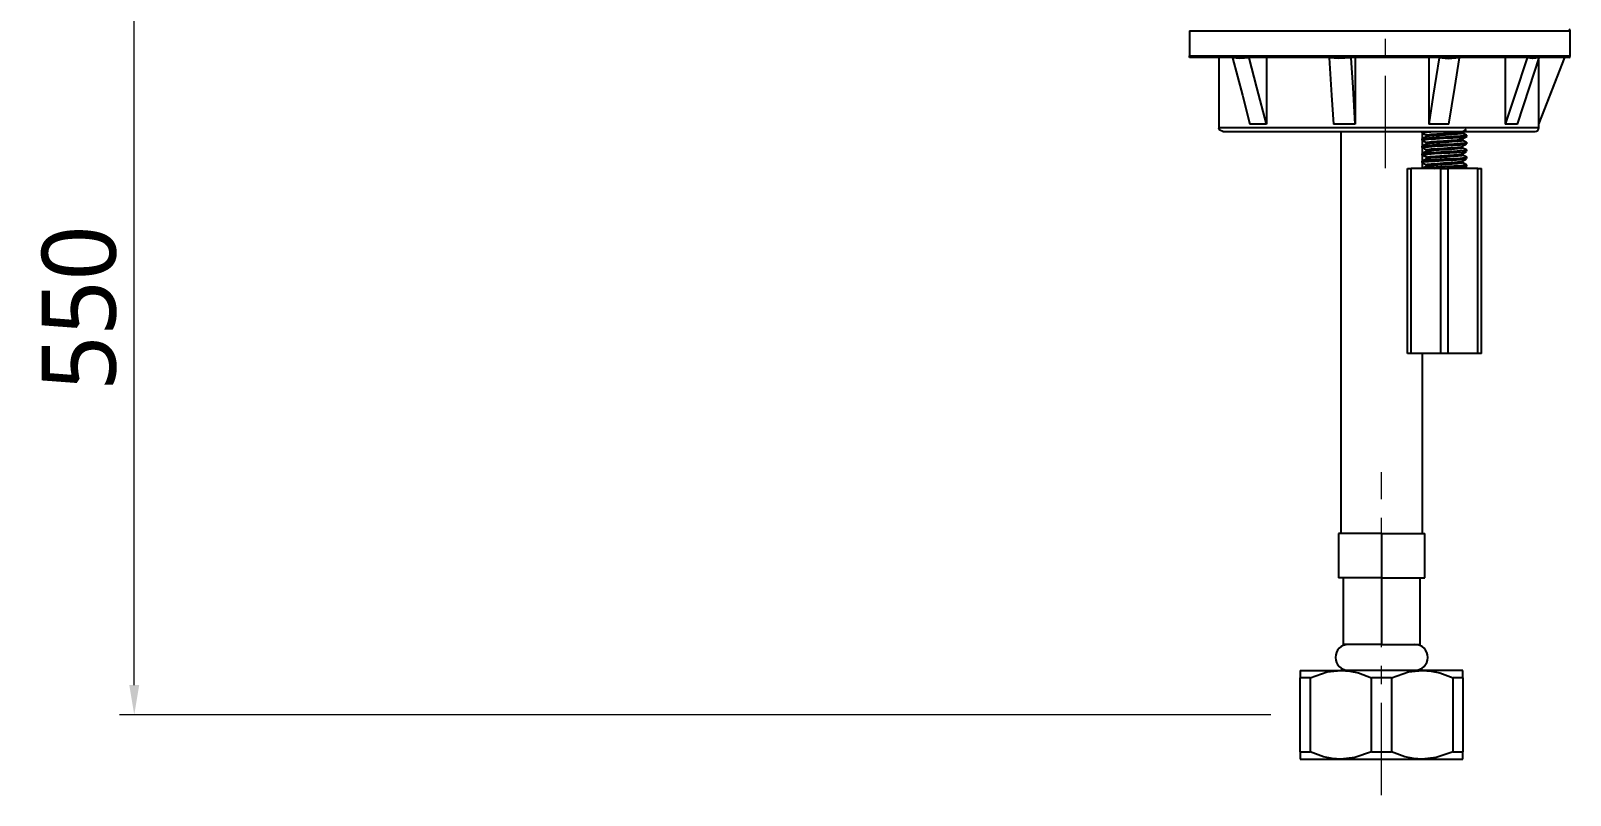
# Model space of a CAD drawing. Extents: x 0 to 790, y 0 to 579.
# Drawn here: x 324.7 to 532.8, y 125.5 to 228.8 of the extents above; entities that cross this region are included whole.
import ezdxf

# ---------------------------------------------------------------- set-up
doc = ezdxf.new("R2010")
doc.units = 0
doc.header["$LTSCALE"] = 10
doc.header["$MEASUREMENT"] = 0
doc.header["$PDMODE"] = 3
doc.header["$PDSIZE"] = -10
doc.linetypes.add('CENTER', pattern=[2, 1.25, -0.25, 0.25, -0.25])
doc.layers.get('0').update_dxf_attribs({"linetype": 'CONTINUOUS'})
doc.layers.get('DEFPOINTS').update_dxf_attribs({"linetype": 'CONTINUOUS'})
doc.layers.add('1', color=7, linetype='CONTINUOUS')
doc.layers.add('BODY', color=7, linetype='CONTINUOUS')
doc.styles.add('Daelim Dimension', font='NanumGothic_1.ttf')
doc.dimstyles.new('DEFAULT', dxfattribs={"dimscale": 2, "dimtxt": 2, "dimasz": 2, "dimexe": 0, "dimexo": 2, "dimgap": 1, "dimtad": 1, "dimdec": 0, "dimzin": 9, "dimdsep": 46, "dimtxsty": 'Daelim Dimension', "dimcen": 0.5, "dimclrd": 5, "dimclre": 5, "dimclrt": 256, "dimadec": 1, "dimazin": 0, "dimtfac": 1, "dimtdec": 0, "dimtix": 1, "dimtmove": 0, "dimatfit": 3, "dimfxl": 1, "dimtolj": 1, "dimtzin": 1, "dimlwd": 9, "dimlwe": 9, "dimarcsym": 0})

# ---------------------------------------------------------------- blocks, each defined once
blk = doc.blocks.new('*D15')
at = {"color": 5, "lineweight": 9, "ltscale": 0.5, "transparency": 16777216}
for p, q in [((478.32, 246.31), (336.65, 246.31)), ((338.65, 140.37), (338.65, 242.31)), ((492.32, 136.37), (336.65, 136.37))]:
    blk.add_line(p, q, dxfattribs=at)
at = {"color": 5, "ltscale": 0.5, "transparency": 16777216}
for points in [[(337.98, 242.31), (339.32, 242.31), (338.65, 246.31)], [(337.98, 140.37), (339.32, 140.37), (338.65, 136.37)]]:
    blk.add_solid(points, dxfattribs=at)
at = {"layer": 'DEFPOINTS', "color": 0, "ltscale": 0.5, "transparency": 16777216}
for p in [(338.65, 246.31), (482.32, 246.31), (496.32, 136.37)]:
    blk.add_point(p, dxfattribs=at)
at = {"color": 7, "ltscale": 0.5, "transparency": 16777216, "insert": (331.22, 191.34), "char_height": 10, "attachment_point": 5, "rotation": 90, "style": 'Daelim Dimension'}
blk.add_mtext('\\A1;550', dxfattribs=at)

msp = doc.modelspace()

# ---------------------------------------------------------------- linework, layer by layer
at = {"layer": '1', "color": 7, "linetype": 'Continuous'}
for p, q in [((481.32, 228.81), (481.32, 225.41)), ((481.32, 228.81), (532.82, 228.81)), ((532.82, 225.41), (532.82, 228.81)), ((481.32, 225.41), (532.82, 225.41)), ((532.62, 225.21), (481.32, 225.21)), ((485.29, 225.21), (485.29, 215.71)), ((487.17, 225.21), (487.17, 225.16)), ((489.4, 225.21), (489.4, 225.16)), ((491.74, 225.21), (491.74, 216.21)), ((500.24, 225.21), (500.24, 225.16)), ((503.2, 225.21), (503.2, 225.16)), ((503.75, 225.21), (503.75, 216.21)), ((513.68, 225.21), (513.68, 216.21)), ((515.11, 225.21), (515.11, 225.15)), ((517.85, 225.21), (517.85, 225.15)), ((524.04, 225.21), (524.04, 216.21)), ((526.98, 225.21), (526.98, 225.16)), ((528.52, 224.86), (528.52, 216.21)), ((528.57, 216.21), (532.09, 225.21)), ((528.62, 225.21), (528.62, 225.16)), ((528.57, 215.71), (485.29, 215.71)), ((485.84, 215.21), (528.07, 215.21)), ((491.74, 216.21), (489.51, 216.21)), ((503.75, 216.21), (500.79, 216.21)), ((501.82, 215.21), (501.82, 160.87)), ((512.82, 215.21), (512.82, 215.21)), ((512.82, 215.03), (512.82, 215.2)), ((512.82, 215.02), (512.82, 214.21)), ((516.42, 216.21), (513.68, 216.21)), ((518.82, 214.53), (518.82, 214.7)), ((525.67, 216.21), (524.04, 216.21)), ((528.57, 216.21), (528.52, 216.21)), ((528.57, 215.71), (528.57, 216.21)), ((512.82, 214.03), (512.82, 214.2)), ((512.82, 214.03), (512.82, 213.2)), ((512.82, 213.03), (512.82, 213.2)), ((512.82, 213.03), (512.82, 212.21)), ((518.82, 213.53), (518.82, 213.7)), ((518.82, 212.53), (518.82, 212.7)), ((512.82, 212.03), (512.82, 212.2)), ((512.82, 212.03), (512.82, 211.2)), ((512.82, 211.03), (512.82, 211.2)), ((512.82, 211.02), (512.82, 210.21)), ((513.37, 211.51), (513.37, 211.71)), ((518.82, 211.53), (518.82, 211.7)), ((518.82, 210.53), (518.82, 210.7)), ((510.82, 210.21), (511.32, 210.21)), ((510.82, 185.21), (510.82, 210.21)), ((515.32, 210.21), (511.32, 210.21)), ((511.32, 185.21), (511.32, 210.21)), ((515.32, 210.21), (516.32, 210.21)), ((515.32, 185.21), (515.32, 210.21)), ((520.32, 210.21), (516.32, 210.21)), ((516.32, 185.21), (516.32, 210.21)), ((520.32, 210.21), (520.82, 210.21)), ((520.32, 185.21), (520.32, 210.21)), ((520.82, 185.21), (520.82, 210.21)), ((511.32, 185.21), (510.82, 185.21)), ((515.32, 185.21), (511.32, 185.21)), ((512.82, 185.21), (512.82, 160.87)), ((516.32, 185.21), (515.32, 185.21)), ((520.32, 185.21), (516.32, 185.21)), ((520.82, 185.21), (520.32, 185.21)), ((501.47, 160.87), (501.47, 154.87)), ((507.32, 160.87), (501.47, 160.87)), ((507.32, 160.87), (507.32, 154.87)), ((507.32, 160.87), (513.17, 160.87)), ((513.17, 154.87), (513.17, 160.87)), ((507.32, 154.87), (501.47, 154.87)), ((502.12, 154.87), (502.12, 145.87)), ((507.32, 154.87), (507.32, 145.87)), ((507.32, 154.87), (513.17, 154.87)), ((512.52, 145.87), (512.52, 154.87)), ((507.32, 145.87), (502.12, 145.87)), ((507.32, 145.87), (512.52, 145.87)), ((496.32, 142.37), (501.82, 142.37)), ((507.32, 142.37), (501.82, 142.37)), ((512.82, 142.37), (507.32, 142.37)), ((518.32, 142.37), (512.82, 142.37)), ((496.32, 131.37), (496.32, 141.37)), ((497.67, 141.37), (496.32, 141.37)), ((497.67, 141.37), (497.67, 131.37)), ((505.97, 131.37), (505.97, 141.37)), ((507.32, 141.37), (505.97, 141.37)), ((508.67, 141.37), (507.32, 141.37)), ((508.67, 141.37), (508.67, 131.37)), ((518.32, 141.37), (516.97, 141.37)), ((516.97, 131.37), (516.97, 141.37)), ((518.32, 141.37), (518.32, 131.37)), ((496.32, 131.37), (497.67, 131.37)), ((505.97, 131.37), (507.32, 131.37)), ((507.32, 131.37), (508.67, 131.37)), ((516.97, 131.37), (518.32, 131.37)), ((496.32, 130.37), (501.82, 130.37)), ((501.82, 130.37), (507.32, 130.37)), ((507.32, 130.37), (512.82, 130.37)), ((512.82, 130.37), (518.32, 130.37))]:
    msp.add_line(p, q, dxfattribs=at)
for points in [[(481.32, 225.21, 0), (481.32, 225.21, 0), (481.32, 225.21, 0), (481.32, 225.21, 0), (481.32, 225.22, 0), (481.32, 225.27, 0), (481.32, 225.41, 0)], [(489.4, 225.16, 0), (488.15, 225.05, 0), (487.17, 225.16, 0)], [(487.17, 225.16, 0), (488.5, 220.1, 0), (489.51, 216.21, 0)], [(491.74, 216.21, 0), (490.44, 221.17, 0), (489.4, 225.16, 0)], [(500.24, 225.16, 0), (500.55, 220.1, 0), (500.79, 216.21, 0)], [(503.2, 225.16, 0), (501.54, 225.05, 0), (500.24, 225.16, 0)], [(503.75, 216.21, 0), (503.45, 221.17, 0), (503.2, 225.16, 0)], [(515.11, 225.15, 0), (514.3, 220.09, 0), (513.68, 216.21, 0)], [(517.85, 225.15, 0), (516.31, 225.04, 0), (515.11, 225.15, 0)], [(516.42, 216.21, 0), (517.21, 221.16, 0), (517.85, 225.15, 0)], [(526.98, 225.16, 0), (525.32, 220.09, 0), (524.04, 216.21, 0)], [(525.67, 216.21, 0), (527.3, 221.17, 0), (528.62, 225.16, 0)], [(528.62, 225.16, 0), (527.7, 225.05, 0), (526.98, 225.16, 0)], [(532.05, 225.21, 0), (530.05, 220.12, 0), (528.52, 216.21, 0)], [(485.84, 215.21, 0), (485.42, 215.38, 0), (485.29, 215.71, 0)], [(512.82, 215.03, 0), (512.83, 215.04, 0), (512.85, 215.06, 0), (512.94, 215.08, 0), (514.53, 215.21, 0)], [(512.83, 215.02, 0), (512.82, 215.03, 0), (512.82, 215.03, 0)], [(512.82, 215.02, 0), (513.13, 214.84, 0), (513.37, 214.71, 0)], [(512.82, 214.03, 0), (512.82, 214.04, 0), (512.83, 214.05, 0), (512.87, 214.06, 0), (513.04, 214.09, 0), (513.66, 214.15, 0), (514.59, 214.22, 0), (515.7, 214.28, 0), (516.96, 214.35, 0), (518.01, 214.41, 0), (518.61, 214.47, 0), (518.75, 214.5, 0), (518.81, 214.52, 0)], [(518.82, 214.7, 0), (518.82, 214.69, 0), (518.8, 214.68, 0), (518.76, 214.67, 0), (518.6, 214.64, 0), (517.98, 214.57, 0), (517.05, 214.51, 0), (515.95, 214.45, 0), (514.69, 214.39, 0), (513.64, 214.32, 0), (513.03, 214.26, 0), (512.89, 214.23, 0), (512.83, 214.21, 0)], [(513.38, 214.53, 0), (513.07, 214.35, 0), (512.83, 214.21, 0)], [(513.37, 214.71, 0), (513.38, 214.73, 0), (513.41, 214.74, 0), (513.54, 214.77, 0), (514.03, 214.83, 0), (514.78, 214.89, 0), (515.67, 214.95, 0), (516.69, 215.02, 0), (517.55, 215.09, 0), (518.06, 215.15, 0), (518.19, 215.17, 0), (518.25, 215.2, 0)], [(513.37, 214.72, 0), (513.37, 214.61, 0), (513.37, 214.52, 0)], [(513.38, 214.53, 0), (513.45, 214.55, 0), (513.54, 214.57, 0), (513.77, 214.61, 0), (514.4, 214.67, 0), (515.94, 214.77, 0), (516.84, 214.83, 0), (517.59, 214.89, 0), (518.09, 214.95, 0), (518.22, 214.98, 0), (518.26, 215, 0), (518.27, 215.01, 0)], [(518.25, 215.2, 0), (518.56, 215.38, 0), (518.81, 215.52, 0)], [(518.81, 214.71, 0), (518.5, 214.89, 0), (518.25, 215.03, 0)], [(518.26, 214.2, 0), (518.57, 214.38, 0), (518.82, 214.52, 0)], [(518.27, 215.01, 0), (518.27, 215.12, 0), (518.27, 215.21, 0)], [(518.81, 214.71, 0), (518.82, 214.7, 0), (518.82, 214.7, 0)], [(512.83, 214.02, 0), (512.82, 214.03, 0), (512.82, 214.03, 0)], [(512.82, 214.02, 0), (513.13, 213.84, 0), (513.37, 213.71, 0)], [(512.82, 213.03, 0), (512.82, 213.04, 0), (512.83, 213.05, 0), (512.87, 213.06, 0), (513.03, 213.09, 0), (513.64, 213.15, 0), (514.56, 213.21, 0), (515.66, 213.27, 0), (516.91, 213.34, 0), (517.97, 213.41, 0), (518.58, 213.47, 0), (518.74, 213.5, 0), (518.8, 213.52, 0)], [(512.83, 213.02, 0), (512.82, 213.03, 0), (512.82, 213.03, 0)], [(513.38, 212.53, 0), (513.07, 212.35, 0), (512.82, 212.21, 0)], [(518.82, 213.7, 0), (518.82, 213.69, 0), (518.81, 213.68, 0), (518.76, 213.67, 0), (518.6, 213.64, 0), (517.99, 213.58, 0), (517.07, 213.51, 0), (515.97, 213.45, 0), (514.72, 213.39, 0), (513.67, 213.32, 0), (513.05, 213.26, 0), (512.9, 213.23, 0), (512.83, 213.21, 0)], [(513.39, 213.53, 0), (513.08, 213.35, 0), (512.83, 213.21, 0)], [(512.83, 213.02, 0), (513.13, 212.84, 0), (513.37, 212.71, 0)], [(518.82, 212.7, 0), (518.82, 212.69, 0), (518.8, 212.68, 0), (518.76, 212.67, 0), (518.6, 212.63, 0), (517.98, 212.58, 0), (517.05, 212.51, 0), (515.94, 212.45, 0), (514.68, 212.38, 0), (513.63, 212.32, 0), (513.03, 212.26, 0), (512.88, 212.23, 0), (512.83, 212.21, 0)], [(512.89, 212.07, 0), (513.14, 212.11, 0), (513.56, 212.15, 0), (514.48, 212.21, 0), (515.48, 212.27, 0), (516.52, 212.32, 0), (517.48, 212.38, 0), (518.23, 212.43, 0), (518.66, 212.48, 0), (518.76, 212.5, 0), (518.81, 212.52, 0)], [(513.37, 213.71, 0), (513.38, 213.73, 0), (513.42, 213.74, 0), (513.55, 213.78, 0), (514.05, 213.84, 0), (514.8, 213.9, 0), (515.7, 213.96, 0), (516.72, 214.02, 0), (517.58, 214.09, 0), (518.08, 214.15, 0), (518.21, 214.18, 0), (518.26, 214.2, 0)], [(513.37, 213.72, 0), (513.37, 213.61, 0), (513.37, 213.52, 0)], [(513.37, 212.72, 0), (513.38, 212.73, 0), (513.41, 212.75, 0), (513.55, 212.78, 0), (514.05, 212.84, 0), (514.81, 212.9, 0), (515.71, 212.96, 0), (516.73, 213.03, 0), (517.59, 213.09, 0), (518.09, 213.15, 0), (518.21, 213.18, 0), (518.26, 213.2, 0)], [(513.37, 212.72, 0), (513.37, 212.61, 0), (513.37, 212.52, 0)], [(513.38, 212.53, 0), (513.44, 212.55, 0), (513.53, 212.57, 0), (513.76, 212.61, 0), (514.39, 212.67, 0), (515.12, 212.72, 0), (515.93, 212.77, 0), (516.83, 212.83, 0), (517.59, 212.89, 0), (518.09, 212.95, 0), (518.22, 212.98, 0), (518.26, 213, 0), (518.27, 213.01, 0)], [(513.39, 213.53, 0), (513.55, 213.58, 0), (513.79, 213.61, 0), (514.43, 213.67, 0), (515.97, 213.77, 0), (516.86, 213.83, 0), (517.6, 213.89, 0), (518.09, 213.95, 0), (518.22, 213.98, 0), (518.26, 214, 0), (518.27, 214.01, 0)], [(518.81, 213.71, 0), (518.5, 213.89, 0), (518.25, 214.03, 0)], [(518.25, 213.19, 0), (518.56, 213.38, 0), (518.81, 213.52, 0)], [(518.25, 212.2, 0), (518.57, 212.38, 0), (518.81, 212.52, 0)], [(518.27, 214.01, 0), (518.27, 214.12, 0), (518.27, 214.21, 0)], [(518.27, 213.01, 0), (518.27, 213.12, 0), (518.27, 213.21, 0)], [(518.81, 212.71, 0), (518.51, 212.88, 0), (518.27, 213.02, 0)], [(518.8, 213.71, 0), (518.82, 213.7, 0), (518.82, 213.7, 0)], [(518.81, 212.71, 0), (518.82, 212.7, 0), (518.82, 212.7, 0)], [(512.82, 212.02, 0), (512.82, 212.03, 0), (512.82, 212.03, 0)], [(513.37, 211.71, 0), (513.07, 211.88, 0), (512.82, 212.02, 0)], [(518.82, 211.7, 0), (518.82, 211.69, 0), (518.8, 211.68, 0), (518.76, 211.66, 0), (518.59, 211.63, 0), (517.94, 211.57, 0), (516.97, 211.51, 0), (515.82, 211.45, 0), (514.67, 211.38, 0), (513.7, 211.32, 0), (513.05, 211.26, 0), (512.88, 211.23, 0), (512.83, 211.21, 0), (512.82, 211.2, 0), (512.82, 211.2, 0)], [(512.82, 211.03, 0), (512.82, 211.04, 0), (512.83, 211.05, 0), (512.87, 211.06, 0), (513.03, 211.09, 0), (513.65, 211.15, 0), (514.58, 211.21, 0), (515.68, 211.28, 0), (516.93, 211.34, 0), (517.99, 211.41, 0), (518.6, 211.47, 0), (518.74, 211.5, 0), (518.81, 211.52, 0)], [(512.82, 211.2, 0), (512.82, 211.19, 0), (512.82, 211.19, 0)], [(512.83, 211.02, 0), (512.82, 211.03, 0), (512.82, 211.03, 0)], [(512.82, 211.02, 0), (513.13, 210.84, 0), (513.38, 210.7, 0)], [(518.82, 210.7, 0), (518.82, 210.69, 0), (518.8, 210.68, 0), (518.76, 210.67, 0), (518.6, 210.64, 0), (517.99, 210.57, 0), (517.06, 210.51, 0), (515.95, 210.45, 0), (514.7, 210.39, 0), (513.65, 210.32, 0), (513.04, 210.26, 0), (512.89, 210.23, 0), (512.83, 210.21, 0)], [(513.39, 210.53, 0), (513.08, 210.35, 0), (512.83, 210.21, 0)], [(512.88, 212.07, 0), (513.19, 211.89, 0), (513.42, 211.75, 0)], [(513.48, 211.56, 0), (513.18, 211.38, 0), (512.94, 211.24, 0)], [(513.37, 210.71, 0), (513.38, 210.73, 0), (513.41, 210.74, 0), (513.54, 210.77, 0), (514.03, 210.83, 0), (514.78, 210.89, 0), (515.68, 210.96, 0), (516.7, 211.02, 0), (517.56, 211.09, 0), (518.07, 211.15, 0), (518.2, 211.18, 0), (518.25, 211.2, 0)], [(513.37, 210.72, 0), (513.37, 210.61, 0), (513.37, 210.52, 0)], [(513.39, 210.53, 0), (513.54, 210.57, 0), (513.78, 210.61, 0), (514.41, 210.67, 0), (515.95, 210.77, 0), (516.85, 210.83, 0), (517.6, 210.89, 0), (518.1, 210.95, 0), (518.23, 210.98, 0), (518.26, 211, 0), (518.27, 211.01, 0)], [(513.4, 211.74, 0), (513.6, 211.78, 0), (513.89, 211.82, 0), (514.62, 211.88, 0), (516.3, 212, 0), (517.1, 212.05, 0), (517.75, 212.11, 0), (518.12, 212.16, 0), (518.25, 212.2, 0)], [(513.4, 211.74, 0), (513.4, 211.63, 0), (513.4, 211.54, 0)], [(513.4, 211.54, 0), (513.42, 211.55, 0), (513.44, 211.55, 0)], [(513.48, 211.56, 0), (513.95, 211.63, 0), (514.7, 211.69, 0), (516.19, 211.79, 0), (517.01, 211.85, 0), (517.68, 211.9, 0), (518.12, 211.96, 0), (518.23, 211.99, 0), (518.26, 212, 0), (518.27, 212.01, 0)], [(514.52, 210.21, 0), (516.1, 210.3, 0), (517.6, 210.38, 0), (518.51, 210.46, 0), (518.73, 210.49, 0), (518.81, 210.52, 0)], [(518.25, 211.2, 0), (518.57, 211.38, 0), (518.81, 211.52, 0)], [(518.81, 210.71, 0), (518.5, 210.89, 0), (518.25, 211.03, 0)], [(518.82, 211.71, 0), (518.5, 211.89, 0), (518.26, 212.03, 0)], [(518.27, 212.01, 0), (518.27, 212.12, 0), (518.27, 212.21, 0)], [(518.27, 211.01, 0), (518.27, 211.12, 0), (518.27, 211.2, 0)], [(518.28, 210.21, 0), (518.58, 210.39, 0), (518.82, 210.52, 0)], [(518.81, 211.71, 0), (518.82, 211.7, 0), (518.82, 211.7, 0)], [(518.81, 210.71, 0), (518.82, 210.7, 0), (518.82, 210.7, 0)], [(496.32, 142.37, 0), (496.32, 142.37, 0), (496.32, 142.37, 0), (496.32, 142.37, 0), (496.32, 142.36, 0), (496.32, 142.3, 0), (496.32, 141.37, 0)], [(497.67, 141.37, 0), (499.95, 142.16, 0), (501.82, 142.37, 0)], [(501.82, 142.37, 0), (503.01, 142.28, 0), (504.18, 142.03, 0), (505.97, 141.37, 0)], [(508.67, 141.37, 0), (510.95, 142.16, 0), (512.82, 142.37, 0)], [(512.82, 142.37, 0), (514.01, 142.28, 0), (515.18, 142.03, 0), (516.97, 141.37, 0)], [(518.32, 141.37, 0), (518.32, 142.3, 0), (518.32, 142.36, 0), (518.32, 142.37, 0), (518.32, 142.37, 0), (518.32, 142.37, 0), (518.32, 142.37, 0)], [(496.32, 131.37, 0), (496.32, 130.43, 0), (496.32, 130.37, 0), (496.32, 130.37, 0), (496.32, 130.37, 0), (496.32, 130.37, 0), (496.32, 130.37, 0)], [(501.82, 130.37, 0), (500.63, 130.45, 0), (499.46, 130.7, 0), (497.67, 131.37, 0)], [(505.97, 131.37, 0), (503.69, 130.58, 0), (501.82, 130.37, 0)], [(512.82, 130.37, 0), (511.63, 130.45, 0), (510.46, 130.7, 0), (508.67, 131.37, 0)], [(516.97, 131.37, 0), (514.69, 130.58, 0), (512.82, 130.37, 0)], [(518.32, 130.37, 0), (518.32, 130.37, 0), (518.32, 130.37, 0), (518.32, 130.37, 0), (518.32, 130.37, 0), (518.32, 130.43, 0), (518.32, 131.37, 0)]]:
    msp.add_polyline3d(points, dxfattribs=at)
for centre, radius, start, end in [((532.62, 228.81), 0.2, 0, 90), ((532.62, 225.41), 0.2, 270, 0), ((528.07, 215.71), 0.5, 270, 0), ((502.82, 144.12), 1.75, 90, 180), ((511.82, 144.12), 1.75, 0, 90), ((502.82, 144.12), 1.75, 180, 270), ((511.82, 144.12), 1.75, 270, 0)]:
    msp.add_arc(centre, radius, start, end, dxfattribs=at)
at = {"layer": 'BODY', "color": 1, "linetype": 'CENTER', "lineweight": 5}
for p, q in [((507.82, 210.24), (507.82, 271.9)), ((507.32, 125.49), (507.32, 169.15))]:
    msp.add_line(p, q, dxfattribs=at)

# ---------------------------------------------------------------- dimensions: what is measured, and where the dimension line sits
at = {"color": 5, "ltscale": 0.5}
dim = msp.add_linear_dim(base=(338.65, 246.31), p1=(496.32, 136.37), p2=(482.32, 246.31), angle=90, text='550', dimstyle='DEFAULT', override={"dimtxt": 5, "dimexe": 1, "dimclrt": 7}, dxfattribs=at)
dim.commit()
dim.dimension.update_dxf_attribs({"geometry": '*D15', "text_midpoint": (331.22, 191.34)})

doc.saveas('drawing.dxf')
